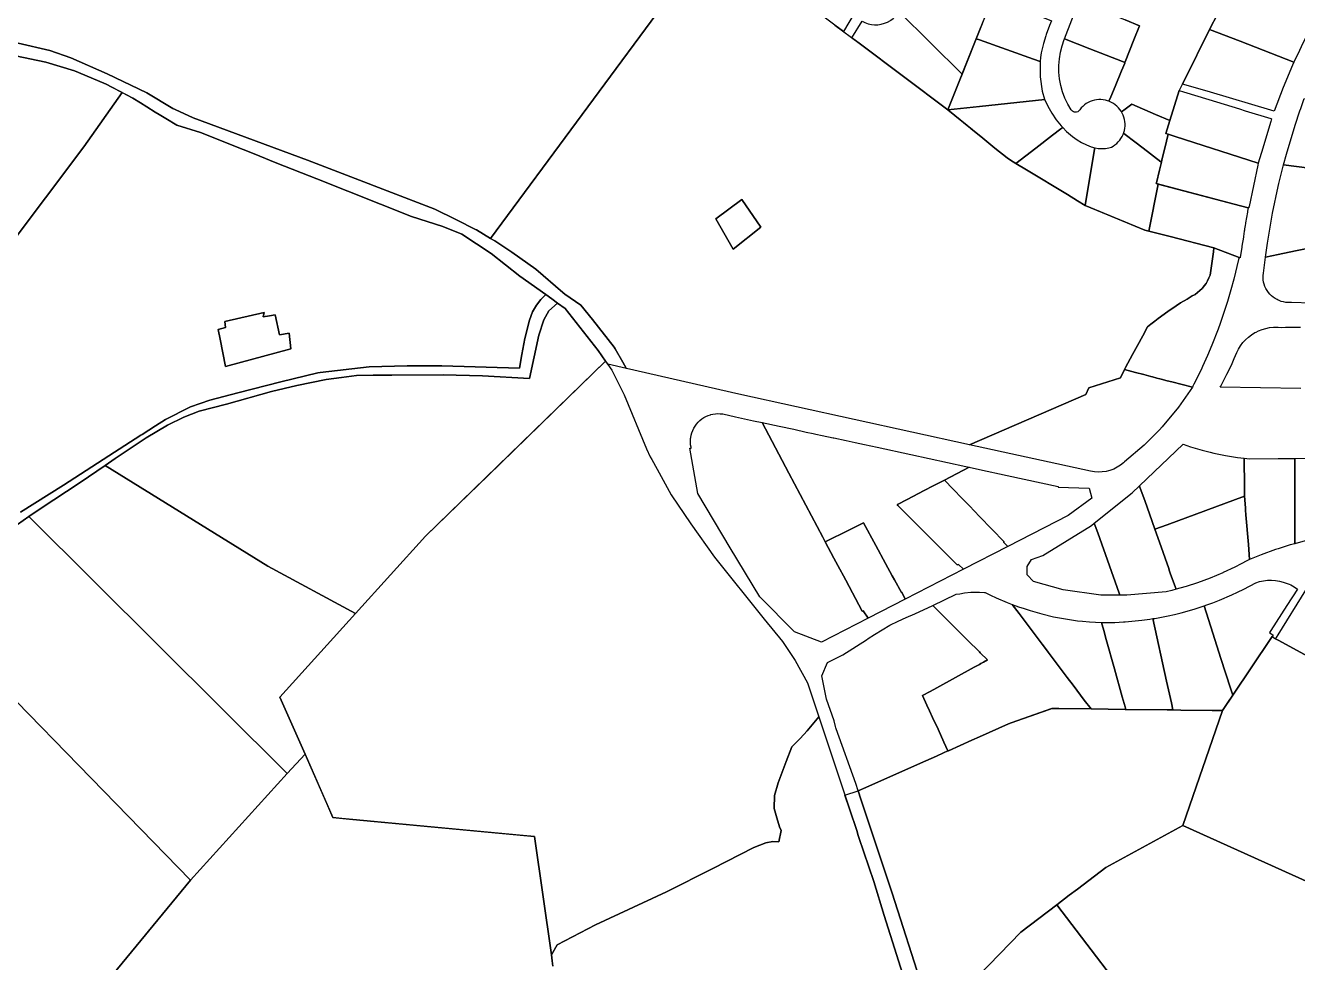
# Model space of a CAD drawing. Header units: metres. Extents: x 3 to 1027712, y 40 to 4430649.
# Drawn here: x 512282 to 512892, y 4411789 to 4412238 of the extents above; entities that cross this region are included whole.
import ezdxf

# ---------------------------------------------------------------- set-up
doc = ezdxf.new("R2010")
doc.units = ezdxf.units.M
doc.header["$MEASUREMENT"] = 0
doc.layers.add('A.ES.SDGC.CP.07003.cadastralparcel — CadastralParcel', color=1, linetype='Continuous')

msp = doc.modelspace()

# ---------------------------------------------------------------- linework, layer by layer
at = {"layer": 'A.ES.SDGC.CP.07003.cadastralparcel — CadastralParcel', "color": 7, "linetype": 'Continuous', "flags": 128}
for points in [[(512687.08, 4412263.93), (512685.54, 4412263.48), (512684.08, 4412262.85), (512682.7, 4412262.03), (512681.44, 4412261.06), (512680.31, 4412259.93), (512679.33, 4412258.67), (512678.79, 4412257.77), (512678.51, 4412257.3), (512678.47, 4412257.2), (512677.87, 4412255.83), (512677.42, 4412254.3), (512677.17, 4412252.72), (512677.11, 4412251.13), (512677.26, 4412249.54), (512677.6, 4412247.98), (512678.13, 4412246.47), (512678.85, 4412245.04), (512679.5, 4412244.08), (512674.43, 4412235.51), (512670.29, 4412238.62), (512616.52, 4412278.97), (512688.19, 4412264.1), (512687.08, 4412263.93)], [(512700.89, 4412245.12), (512701.16, 4412245.56), (512701.81, 4412247.02), (512702.27, 4412248.55), (512702.54, 4412250.12), (512702.61, 4412251.72), (512702.48, 4412253.31), (512702.16, 4412254.87), (512701.64, 4412256.38), (512700.93, 4412257.81), (512700.05, 4412259.15), (512698.54, 4412260.47), (512702.08, 4412266.48), (512742.59, 4412243.36), (512742.42, 4412242.93), (512739.65, 4412235.98), (512738.07, 4412232.03), (512733.39, 4412220.31), (512731.28, 4412215.01), (512700.89, 4412245.12)], [(512862.97, 4412258.51), (512873.49, 4412253.41), (512879.27, 4412250.6), (512900.21, 4412240.43), (512900.09, 4412240.22), (512894.68, 4412229.9), (512893.06, 4412226.48), (512890.41, 4412220.87), (512879.27, 4412225.17), (512864.59, 4412230.82), (512849.97, 4412236.44), (512853.85, 4412244.21), (512857.48, 4412251.47), (512858.71, 4412253.93), (512861.38, 4412259.28), (512862.97, 4412258.51)], [(512774.09, 4412240.6), (512773.17, 4412238.36), (512771.64, 4412234.09), (512771.46, 4412233.51), (512770.31, 4412229.75), (512769.19, 4412225.35), (512768.91, 4412223.05), (512768.77, 4412221.11), (512765.52, 4412222.26), (512739.65, 4412231.47), (512738.07, 4412232.03), (512739.65, 4412235.98), (512746.11, 4412252.16), (512774.09, 4412240.6)], [(512800.42, 4412244.82), (512809.46, 4412241.06), (512816.29, 4412238.21), (512813.64, 4412231.52), (512809.46, 4412220.95), (512809.34, 4412220.65), (512808.13, 4412221.12), (512792.53, 4412227.23), (512780.35, 4412232), (512787.48, 4412250.21), (512800.42, 4412244.82)], [(512731.28, 4412215.01), (512730.19, 4412212.27), (512724.48, 4412197.95), (512681.9, 4412229.9), (512678.49, 4412232.46), (512683.3, 4412240.54), (512684.71, 4412239.81), (512686.21, 4412239.26), (512687.77, 4412238.9), (512689.36, 4412238.73), (512690.95, 4412238.77), (512692.53, 4412239.01), (512694.07, 4412239.44), (512695.54, 4412240.06), (512696.93, 4412240.86), (512697.12, 4412241.01), (512698.2, 4412241.83), (512699.34, 4412242.94), (512700.33, 4412244.19), (512700.89, 4412245.12), (512731.28, 4412215.01)], [(512738.07, 4412232.03), (512739.65, 4412231.47), (512765.52, 4412222.26), (512768.77, 4412221.11), (512768.74, 4412220.74), (512768.66, 4412218.43), (512768.67, 4412217.44), (512768.68, 4412216.12), (512768.79, 4412213.81), (512769.01, 4412211.51), (512769.32, 4412209.21), (512769.73, 4412206.94), (512770.85, 4412203.09), (512770.93, 4412202.88), (512739.65, 4412199.56), (512724.48, 4412197.95), (512738.07, 4412232.03)], [(512792.53, 4412227.23), (512808.13, 4412221.12), (512809.34, 4412220.65), (512809.24, 4412220.39), (512808.34, 4412218.13), (512807.75, 4412216.63), (512804.6, 4412209.06), (512802.56, 4412204.17), (512801.69, 4412202.04), (512800.99, 4412202.3), (512799.96, 4412202.57), (512798.92, 4412202.75), (512797.87, 4412202.84), (512796.81, 4412202.83), (512795.75, 4412202.73), (512794.71, 4412202.54), (512793.69, 4412202.26), (512792.7, 4412201.89), (512791.74, 4412201.43), (512790.83, 4412200.9), (512789.97, 4412200.28), (512789.17, 4412199.59), (512788.43, 4412198.83), (512787.76, 4412198.01), (512787.24, 4412197.39), (512786.7, 4412196.95), (512786.21, 4412196.84), (512785.7, 4412196.81), (512785.21, 4412196.88), (512784.73, 4412197.03), (512784.28, 4412197.27), (512784.02, 4412197.48), (512783.89, 4412197.58), (512783.55, 4412197.95), (512781.95, 4412200.72), (512780.58, 4412203.61), (512779.47, 4412206.61), (512778.62, 4412209.69), (512778.03, 4412212.84), (512777.72, 4412216.02), (512777.68, 4412219.22), (512777.91, 4412222.41), (512778.42, 4412225.57), (512779.2, 4412228.67), (512780.23, 4412231.69), (512780.35, 4412232), (512792.53, 4412227.23)], [(512849.97, 4412236.44), (512864.59, 4412230.82), (512879.27, 4412225.17), (512890.41, 4412220.87), (512889.71, 4412219.37), (512885.16, 4412208.65), (512880.86, 4412197.26), (512879.27, 4412197.74), (512850.38, 4412206.34), (512837.67, 4412210.13), (512836.93, 4412210.35), (512837.87, 4412212.24), (512849.97, 4412236.44)], [(512202.26, 4412038.55), (512164.29, 4412062.33), (512160.8, 4412064.52), (512268.51, 4412225.53), (512277.46, 4412223.87), (512291.93, 4412220.84), (512305.7, 4412216.64), (512319.7, 4412210.81), (512320.87, 4412210.2), (512323.53, 4412208.83), (512328.58, 4412206.23), (512310.25, 4412180.22), (512273.37, 4412131.2), (512239.59, 4412087.18), (512202.26, 4412038.55)], [(512830.01, 4412186.31), (512829.01, 4412186.66), (512830.91, 4412192.8), (512835.36, 4412207.17), (512837.46, 4412206.53), (512849.62, 4412202.83), (512864.23, 4412198.37), (512866.97, 4412197.5), (512879.27, 4412193.78), (512879.64, 4412193.67), (512879.27, 4412192.4), (512878.6, 4412190.19), (512875.46, 4412179.61), (512873.28, 4412172.3), (512833.44, 4412185.13), (512830.01, 4412186.31)], [(512770.93, 4412202.88), (512770.85, 4412203.09), (512772.4, 4412199.64), (512774.25, 4412196.34), (512776.39, 4412193.21), (512778.78, 4412190.27), (512779.57, 4412189.41), (512778.65, 4412188.86), (512774.7, 4412185.82), (512766.62, 4412179.61), (512757.08, 4412172.27), (512754.55, 4412173.81), (512752.82, 4412174.86), (512746.99, 4412179.61), (512740.19, 4412185.15), (512739.65, 4412185.59), (512724.48, 4412197.95), (512739.65, 4412199.56), (512770.93, 4412202.88)], [(512823.98, 4412195.78), (512830.91, 4412192.8), (512829.01, 4412186.66), (512830.01, 4412186.31), (512828.43, 4412179.61), (512827.1, 4412173.96), (512826.84, 4412172.85), (512826.62, 4412173.02), (512818.02, 4412179.61), (512814.18, 4412182.55), (512809.46, 4412186.17), (512808.71, 4412186.71), (512808.84, 4412187.07), (512809.13, 4412188.09), (512809.32, 4412189.13), (512809.42, 4412190.18), (512809.43, 4412191.24), (512809.34, 4412192.3), (512809.17, 4412193.34), (512808.9, 4412194.37), (512808.54, 4412195.36), (512808.1, 4412196.33), (512807.72, 4412196.99), (512809.46, 4412198.33), (512812.59, 4412200.68), (512823.98, 4412195.78)], [(512929.77, 4412184.01), (512923.59, 4412167.29), (512923.28, 4412166.45), (512905.94, 4412168.81), (512897.84, 4412169.91), (512885.46, 4412171.59), (512886.77, 4412176.71), (512890.95, 4412190.64), (512893.28, 4412197.42), (512893.66, 4412198.54), (512895.29, 4412203.32), (512933.32, 4412188.43), (512929.77, 4412184.01)], [(512778.65, 4412188.86), (512779.57, 4412189.41), (512781.42, 4412187.56), (512784.29, 4412185.09), (512786.44, 4412183.5), (512788.59, 4412182.22), (512790.85, 4412181.13), (512790.92, 4412181.11), (512793.19, 4412180.25), (512794.92, 4412179.76), (512794.79, 4412178.97), (512793.53, 4412171.33), (512790.36, 4412152.05), (512786.57, 4412154.36), (512781.77, 4412157.28), (512762.12, 4412169.21), (512757.08, 4412172.27), (512766.62, 4412179.61), (512774.7, 4412185.82), (512778.65, 4412188.86)], [(512824.4, 4412162.55), (512825.22, 4412162.34), (512820.82, 4412139.75), (512818.88, 4412140.25), (512790.36, 4412152.05), (512793.53, 4412171.33), (512794.79, 4412178.97), (512794.92, 4412179.76), (512795.07, 4412179.72), (512796.55, 4412179.46), (512798.28, 4412179.36), (512799.91, 4412179.45), (512800, 4412179.46), (512801.7, 4412179.77), (512802.85, 4412180.09), (512803.7, 4412180.55), (512804.58, 4412181.15), (512805.4, 4412181.81), (512806.16, 4412182.55), (512806.85, 4412183.35), (512807.47, 4412184.21), (512808.01, 4412185.12), (512808.47, 4412186.08), (512808.71, 4412186.71), (512809.46, 4412186.17), (512814.18, 4412182.55), (512818.02, 4412179.61), (512826.62, 4412173.02), (512826.84, 4412172.85), (512825.93, 4412169.02), (512824.5, 4412162.93), (512824.4, 4412162.55)], [(512861.79, 4412152.75), (512824.4, 4412162.55), (512824.5, 4412162.93), (512825.93, 4412169.02), (512826.84, 4412172.85), (512827.1, 4412173.96), (512828.43, 4412179.61), (512830.01, 4412186.31), (512833.44, 4412185.13), (512873.28, 4412172.3), (512873.1, 4412171.46), (512868.85, 4412151.55), (512868.84, 4412151.44), (512868.74, 4412150.95), (512868.43, 4412151), (512861.79, 4412152.75)], [(512905.94, 4412133.58), (512902.41, 4412132.72), (512899.77, 4412132.08), (512891.16, 4412130.27), (512882.85, 4412128.52), (512876.75, 4412127.24), (512877.65, 4412134.05), (512880.12, 4412148.39), (512882.85, 4412161.16), (512883.16, 4412162.61), (512885.46, 4412171.59), (512897.84, 4412169.91), (512905.94, 4412168.81), (512923.28, 4412166.45), (512924.31, 4412160.66), (512927.15, 4412144.02), (512928.1, 4412138.48), (512914.19, 4412135.58), (512913.96, 4412135.52), (512905.94, 4412133.58)], [(512825.22, 4412162.34), (512861.79, 4412152.75), (512868.43, 4412151), (512868.16, 4412149.29), (512868.08, 4412148.9), (512867.24, 4412143.74), (512866.97, 4412142.17), (512866.91, 4412141.77), (512866.76, 4412140.75), (512866.67, 4412140.18), (512866.6, 4412139.79), (512866.2, 4412137.23), (512866.14, 4412136.83), (512865.46, 4412132.51), (512865.4, 4412132.12), (512864.61, 4412127.17), (512864.57, 4412126.86), (512864.13, 4412127.04), (512852.03, 4412131.73), (512831, 4412137.13), (512820.82, 4412139.75), (512825.22, 4412162.34)], [(512613.15, 4412145.63), (512625.74, 4412154.85), (512634.74, 4412141.58), (512621.47, 4412131.02), (512613.15, 4412145.63)], [(512613.15, 4412145.63), (512621.47, 4412131.02), (512634.74, 4412141.58), (512625.74, 4412154.85), (512613.15, 4412145.63)], [(512851.78, 4412129.83), (512852.03, 4412131.73), (512864.13, 4412127.04), (512863.86, 4412126.19), (512861.64, 4412116.77), (512860.16, 4412111.58), (512858.59, 4412106.05), (512855.07, 4412095.47), (512853.99, 4412092.64), (512851.08, 4412085.06), (512848.89, 4412080.05), (512846.62, 4412074.84), (512846.18, 4412073.94), (512844.08, 4412069.67), (512842.43, 4412066.3), (512841.98, 4412065.38), (512841.71, 4412064.83), (512831.86, 4412067.4), (512829.64, 4412067.98), (512826.72, 4412068.74), (512826.15, 4412068.89), (512824.69, 4412069.27), (512822.62, 4412069.82), (512821.73, 4412070.05), (512818.46, 4412070.91), (512814.39, 4412071.97), (512809.16, 4412073.33), (512809.7, 4412074.32), (512813.02, 4412080.49), (512815.41, 4412084.94), (512817.91, 4412089.57), (512820.18, 4412093.79), (512821.79, 4412095.09), (512823.62, 4412096.56), (512825.28, 4412097.89), (512826.34, 4412098.66), (512830.58, 4412101.74), (512832.26, 4412102.84), (512833.92, 4412103.94), (512836.04, 4412105.33), (512839.16, 4412107.17), (512841.67, 4412108.66), (512842.66, 4412109.23), (512842.97, 4412109.41), (512844.2, 4412110.28), (512845.34, 4412111.24), (512846.41, 4412112.29), (512846.52, 4412112.42), (512847.38, 4412113.44), (512848.24, 4412114.66), (512849.01, 4412115.95), (512849.65, 4412117.3), (512850.17, 4412118.7), (512851.78, 4412129.83)], [(512440.4, 4411956.28), (512398.35, 4411979.02), (512320.34, 4412027.33), (512325.21, 4412030.71), (512340.14, 4412040.61), (512350.3, 4412046.62), (512358.07, 4412050.51), (512365.47, 4412053.39), (512378.64, 4412056.78), (512400.17, 4412062.83), (512412.33, 4412065.71), (512426.38, 4412068.59), (512433.66, 4412069.47), (512440.93, 4412070.48), (512448.96, 4412070.59), (512457.86, 4412070.59), (512482.53, 4412070.87), (512501.35, 4412070.37), (512523.93, 4412068.99), (512528.32, 4412089.79), (512530.7, 4412097.19), (512533.21, 4412101.45), (512537.29, 4412105.25), (512540.98, 4412102.6), (512556.85, 4412082.54), (512560.37, 4412077.39), (512474.02, 4411993.37), (512440.4, 4411956.28)], [(512375.49, 4412087.88), (512374.56, 4412092.57), (512378.06, 4412093.46), (512377.77, 4412096.36), (512396.69, 4412100.72), (512396.1, 4412098.68), (512399.2, 4412099.15), (512401.93, 4412099.55), (512403.96, 4412089.96), (512408.62, 4412090.83), (512409.5, 4412083.27), (512378.06, 4412074.83), (512375.49, 4412087.88)], [(512374.56, 4412092.57), (512375.49, 4412087.88), (512378.06, 4412074.83), (512409.5, 4412083.27), (512408.62, 4412090.83), (512403.96, 4412089.96), (512401.93, 4412099.55), (512399.2, 4412099.15), (512396.1, 4412098.68), (512396.69, 4412100.72), (512377.77, 4412096.36), (512378.06, 4412093.46), (512374.56, 4412092.57)], [(512580.04, 4412035.28), (512581.76, 4412031.54), (512582.49, 4412030.21), (512585.03, 4412025.57), (512591.8, 4412013.18), (512601.28, 4411999.37), (512612.55, 4411983.38), (512636.36, 4411953.53), (512645.23, 4411942.81), (512651.3, 4411933.71), (512657.13, 4411922.98), (512658.44, 4411919.15), (512660.87, 4411912.02), (512662.63, 4411906.7), (512656.92, 4411900.06), (512653.72, 4411896.33), (512649.69, 4411892.38), (512646.98, 4411885.24), (512643.15, 4411875.13), (512641.41, 4411869.03), (512641.12, 4411862.77), (512642.45, 4411858.22), (512643.67, 4411854.03), (512644.6, 4411852.28), (512643.45, 4411846.69), (512640.5, 4411846.91), (512637.25, 4411846.28), (512631.39, 4411844.04), (512611.8, 4411833.94), (512589.63, 4411822.78), (512555.57, 4411806.95), (512537.11, 4411797.35), (512534.36, 4411792.5), (512526.31, 4411849.27), (512519, 4411849.96), (512513.91, 4411850.44), (512508.82, 4411850.93), (512439.18, 4411857.54), (512433.96, 4411858.03), (512429.63, 4411858.45), (512426.68, 4411865.11), (512416.24, 4411888.76), (512404.1, 4411916.24), (512440.4, 4411956.28), (512474.02, 4411993.37), (512494.84, 4412013.63), (512503.88, 4412022.42), (512560.37, 4412077.39), (512563.38, 4412072.98), (512569.3, 4412061.16), (512580.04, 4412035.28)], [(512841.71, 4412064.83), (512835.09, 4412055.29), (512827.21, 4412045.79), (512826.01, 4412044.48), (512818.53, 4412037), (512809.12, 4412029.01), (512808.73, 4412028.65), (512807.25, 4412027.47), (512805.66, 4412026.45), (512803.96, 4412025.61), (512802.19, 4412024.94), (512801.53, 4412024.75), (512800.35, 4412024.47), (512798.48, 4412024.2), (512796.59, 4412024.12), (512794.7, 4412024.24), (512792.83, 4412024.57), (512734.86, 4412037.3), (512790.58, 4412061.32), (512792.04, 4412064.5), (512807.18, 4412069.41), (512809.16, 4412073.33), (512814.39, 4412071.97), (512818.46, 4412070.91), (512821.73, 4412070.05), (512822.62, 4412069.82), (512824.69, 4412069.27), (512826.15, 4412068.89), (512826.72, 4412068.74), (512829.64, 4412067.98), (512831.86, 4412067.4), (512841.71, 4412064.83)], [(512601.44, 4412035.64), (512601.33, 4412036.04), (512601.13, 4412037.21), (512601.03, 4412038.38), (512601.04, 4412039.56), (512601.11, 4412040.31), (512601.15, 4412040.74), (512601.37, 4412041.9), (512601.68, 4412043.04), (512602.1, 4412044.14), (512602.62, 4412045.2), (512603.22, 4412046.22), (512603.92, 4412047.17), (512604.69, 4412048.06), (512605.54, 4412048.88), (512606.46, 4412049.62), (512607.44, 4412050.28), (512608.48, 4412050.84), (512609.56, 4412051.31), (512610.68, 4412051.69), (512610.73, 4412051.7), (512611.83, 4412051.96), (512613, 4412052.13), (512614.18, 4412052.2), (512615.36, 4412052.16), (512616.53, 4412052.02), (512622.71, 4412050.69), (512631.34, 4412048.82), (512635.41, 4412047.94), (512641.82, 4412035.8), (512645.06, 4412029.66), (512648.28, 4412023.56), (512664.43, 4411992.98), (512665.67, 4411990.64), (512669.84, 4411982.83), (512672.68, 4411977.51), (512674.36, 4411974.37), (512675.47, 4411972.29), (512683.4, 4411957.45), (512683.85, 4411957.63), (512686.19, 4411954.01), (512663.86, 4411942.51), (512650.86, 4411947.58), (512634.23, 4411964.23), (512620.12, 4411987.83), (512604.59, 4412013.82), (512600.79, 4412035.69), (512601.44, 4412035.64)], [(512728.94, 4411979.58), (512729.49, 4411979.86), (512731.89, 4411977.54), (512704.06, 4411963.21), (512702.34, 4411966.48), (512702.17, 4411966.39), (512698.82, 4411972.54), (512697.82, 4411974.37), (512694.62, 4411980.25), (512689.89, 4411988.94), (512684.01, 4411999.74), (512673.15, 4411994.35), (512669.84, 4411992.71), (512665.67, 4411990.64), (512664.43, 4411992.98), (512648.28, 4412023.56), (512645.06, 4412029.66), (512641.82, 4412035.8), (512635.41, 4412047.94), (512643.56, 4412046.18), (512650.57, 4412044.67), (512656.57, 4412043.37), (512659.81, 4412042.68), (512661.15, 4412042.39), (512664.27, 4412041.71), (512669.53, 4412040.58), (512669.84, 4412040.51), (512675.68, 4412039.25), (512680.05, 4412038.3), (512684.42, 4412037.36), (512690.57, 4412036.03), (512706.66, 4412032.55), (512733.01, 4412026.86), (512734.63, 4412026.51), (512722.77, 4412020.35), (512717.49, 4412017.6), (512713.06, 4412015.3), (512704.88, 4412011.05), (512700.25, 4412008.64), (512700.12, 4412008.57), (512700.52, 4412008.16), (512707.21, 4412001.44), (512713.89, 4411994.72), (512723.43, 4411985.12), (512728.94, 4411979.58)], [(512837.35, 4412037.5), (512840.82, 4412036.29), (512844.14, 4412035.3), (512846.36, 4412034.64), (512850.23, 4412033.67), (512851.96, 4412033.24), (512857.62, 4412032.08), (512863.33, 4412031.17), (512866.57, 4412030.8), (512866.58, 4412028.98), (512866.6, 4412024.82), (512866.61, 4412022.94), (512866.63, 4412020.42), (512866.67, 4412012.55), (512829.53, 4411998.87), (512823.68, 4411996.72), (512821.06, 4412004.13), (512818.98, 4412010.03), (512816.57, 4412016.85), (512816.33, 4412017.56), (512837.35, 4412037.5)], [(512866.57, 4412030.8), (512869.07, 4412030.51), (512882.85, 4412030.65), (512890.75, 4412030.73), (512890.76, 4412025.2), (512890.76, 4412021.89), (512890.77, 4412016.63), (512890.77, 4412014.65), (512890.78, 4412011.63), (512890.79, 4412001.12), (512890.81, 4411991.27), (512890.81, 4411989.76), (512888.66, 4411989.18), (512887.65, 4411988.86), (512882.85, 4411987.35), (512881.6, 4411986.96), (512874.64, 4411984.45), (512869.14, 4411982.19), (512868.56, 4411989.35), (512867.4, 4412003.6), (512867.21, 4412005.87), (512867.12, 4412006.96), (512866.67, 4412012.55), (512866.63, 4412020.42), (512866.61, 4412022.94), (512866.6, 4412024.82), (512866.58, 4412028.98), (512866.57, 4412030.8)], [(512916.93, 4411994.98), (512910.3, 4411994.06), (512905.94, 4411993.26), (512903.43, 4411992.81), (512903.02, 4411992.73), (512895.8, 4411991.11), (512891.86, 4411990.04), (512891.85, 4411990.04), (512890.81, 4411989.76), (512890.81, 4411991.27), (512890.79, 4412001.12), (512890.78, 4412011.63), (512890.77, 4412014.65), (512890.77, 4412016.63), (512890.76, 4412021.89), (512890.76, 4412025.2), (512890.75, 4412030.73), (512905.94, 4412030.88), (512911.42, 4412030.93), (512917.77, 4412031), (512916.93, 4411994.98)], [(512416.24, 4411888.76), (512407.71, 4411879.57), (512283.87, 4412002.79), (512289.28, 4412006.46), (512308.47, 4412019.11), (512320.34, 4412027.33), (512398.35, 4411979.02), (512440.4, 4411956.28), (512404.1, 4411916.24), (512416.24, 4411888.76)], [(512777.4, 4412016.99), (512792.21, 4412016.36), (512793.48, 4412011.6), (512782.07, 4412003.36), (512753.15, 4411988.47), (512751.16, 4411990.54), (512751.42, 4411990.67), (512739.65, 4412002.87), (512734.76, 4412007.93), (512731.28, 4412011.54), (512727.05, 4412015.92), (512722.77, 4412020.35), (512734.63, 4412026.51), (512739.65, 4412025.43), (512752.88, 4412022.57), (512777.28, 4412017.3), (512777.4, 4412016.99)], [(512751.16, 4411990.54), (512753.15, 4411988.47), (512731.89, 4411977.54), (512729.49, 4411979.86), (512728.94, 4411979.58), (512723.43, 4411985.12), (512713.89, 4411994.72), (512707.21, 4412001.44), (512700.52, 4412008.16), (512700.12, 4412008.57), (512700.25, 4412008.64), (512704.88, 4412011.05), (512713.06, 4412015.3), (512717.49, 4412017.6), (512722.77, 4412020.35), (512727.05, 4412015.92), (512731.28, 4412011.54), (512734.76, 4412007.93), (512739.65, 4412002.87), (512751.42, 4411990.67), (512751.16, 4411990.54)], [(512806.9, 4411965.05), (512806.56, 4411966), (512796.32, 4411994.95), (512795.14, 4411998.31), (512794.68, 4411999.64), (512812.86, 4412014.27), (512816.33, 4412017.56), (512816.57, 4412016.85), (512818.98, 4412010.03), (512821.06, 4412004.13), (512823.68, 4411996.72), (512825.88, 4411990.48), (512830.33, 4411977.9), (512830.61, 4411977.1), (512831.28, 4411975.19), (512833.85, 4411967.92), (512831.81, 4411967.35), (512829.18, 4411966.75), (512810.26, 4411965.05), (512806.9, 4411965.05)], [(512867.12, 4412006.96), (512867.21, 4412005.87), (512867.4, 4412003.6), (512868.56, 4411989.35), (512869.14, 4411982.19), (512867.79, 4411981.64), (512865.08, 4411980.2), (512862.08, 4411978.61), (512856.38, 4411975.91), (512856.23, 4411975.84), (512850.27, 4411973.32), (512844.21, 4411971.07), (512838.7, 4411969.29), (512838.05, 4411969.08), (512833.85, 4411967.92), (512831.28, 4411975.19), (512830.61, 4411977.1), (512830.33, 4411977.9), (512825.88, 4411990.48), (512823.68, 4411996.72), (512829.53, 4411998.87), (512866.67, 4412012.55), (512867.12, 4412006.96)], [(512361.37, 4411828.45), (512224.14, 4411969.06), (512224.24, 4411969.1), (512235.16, 4411973.99), (512249.18, 4411981.48), (512264.02, 4411990.28), (512278.37, 4411999.08), (512283.87, 4412002.79), (512407.71, 4411879.57), (512361.37, 4411828.45)], [(512702.17, 4411966.39), (512702.34, 4411966.48), (512704.06, 4411963.21), (512686.19, 4411954.01), (512683.85, 4411957.63), (512683.4, 4411957.45), (512675.47, 4411972.29), (512674.36, 4411974.37), (512672.68, 4411977.51), (512669.84, 4411982.83), (512665.67, 4411990.64), (512669.84, 4411992.71), (512673.15, 4411994.35), (512684.01, 4411999.74), (512689.89, 4411988.94), (512694.62, 4411980.25), (512697.82, 4411974.37), (512698.82, 4411972.54), (512702.17, 4411966.39)], [(512806.9, 4411965.05), (512797.88, 4411965.05), (512779.69, 4411967.65), (512765.48, 4411971.63), (512762.42, 4411974.84), (512762.42, 4411978.81), (512764.56, 4411982.17), (512770.06, 4411984.16), (512793.3, 4411998.53), (512794.68, 4411999.64), (512795.14, 4411998.31), (512796.32, 4411994.95), (512806.56, 4411966), (512806.9, 4411965.05)], [(512016.84, 4411839.23), (511983.94, 4411856.31), (511992.58, 4411863.15), (512013.13, 4411876.35), (512039.96, 4411891.91), (512062.14, 4411903.64), (512081.7, 4411914.72), (512088.56, 4411917.88), (512092.3, 4411919.61), (512107.79, 4411925.8), (512134.79, 4411935.14), (512149.96, 4411938.73), (512160.88, 4411941.99), (512170.5, 4411945.41), (512181.43, 4411949.32), (512193.65, 4411954.2), (512212.98, 4411964.05), (512224.14, 4411969.06), (512361.37, 4411828.45), (512319.66, 4411777.61), (512285.82, 4411725.77), (512271.66, 4411706.93), (512107.51, 4411792.16), (512016.84, 4411839.23)], [(512878.55, 4411972.26), (512879.26, 4411972.28), (512879.62, 4411972.29), (512881.53, 4411972.17), (512883.43, 4411971.87), (512885.3, 4411971.41), (512887.11, 4411970.78), (512888.04, 4411970.36), (512888.87, 4411969.99), (512890.54, 4411969.04), (512892.12, 4411967.95), (512887.06, 4411960.16), (512879.26, 4411948.16), (512878.61, 4411947.16), (512879.26, 4411946.71), (512880.39, 4411945.94), (512879.26, 4411944.25), (512861.07, 4411917.05), (512859.96, 4411920.49), (512855.37, 4411934.79), (512851.49, 4411946.89), (512847.29, 4411959.98), (512848.65, 4411960.43), (512851.43, 4411961.48), (512854.67, 4411962.7), (512860.59, 4411965.23), (512863.27, 4411966.52), (512866.39, 4411968.01), (512872.07, 4411971.04), (512873.91, 4411971.61), (512875.79, 4411972.01), (512877.69, 4411972.23), (512878.55, 4411972.26)], [(512735.91, 4411966.6), (512739.64, 4411966.49), (512741.98, 4411966.42), (512742.34, 4411966.41), (512744.91, 4411965.16), (512747.56, 4411963.88), (512752.91, 4411961.58), (512755.3, 4411960.67), (512758.57, 4411956.33), (512769.67, 4411941.59), (512771.72, 4411938.87), (512772.52, 4411937.81), (512781.73, 4411925.59), (512784.51, 4411921.9), (512789.86, 4411914.8), (512793.1, 4411910.5), (512777.7, 4411910.69), (512774.37, 4411910.72), (512754.76, 4411903.79), (512753.46, 4411903.33), (512739.64, 4411897.15), (512735.97, 4411895.51), (512724.71, 4411890.47), (512724.52, 4411890.39), (512722.56, 4411894.66), (512719.74, 4411900.77), (512717.12, 4411906.47), (512715.72, 4411909.54), (512714.45, 4411912.3), (512712.31, 4411916.96), (512715.98, 4411918.96), (512719.16, 4411920.71), (512737.1, 4411930.5), (512739.64, 4411931.89), (512740.28, 4411932.25), (512741.48, 4411932.89), (512743.52, 4411934.01), (512740.02, 4411937.5), (512739.64, 4411937.87), (512738.28, 4411939.23), (512735.22, 4411942.28), (512726.66, 4411950.79), (512724.65, 4411952.79), (512720.64, 4411956.78), (512717.2, 4411960.2), (512728.47, 4411965.56), (512730.22, 4411965.82), (512732.46, 4411966.15), (512735.53, 4411966.61), (512735.91, 4411966.6)], [(512897.11, 4411966.98), (512903.2, 4411963.76), (512905.94, 4411962.31), (512918.16, 4411955.84), (512926.03, 4411951.68), (512912.38, 4411927.51), (512905.94, 4411930.98), (512904.46, 4411931.78), (512898.93, 4411934.76), (512882.85, 4411943.44), (512881.59, 4411944.12), (512882.03, 4411944.82), (512882.85, 4411946.15), (512896.11, 4411967.51), (512897.11, 4411966.98)], [(512685.43, 4411943.73), (512686.27, 4411944.34), (512689.25, 4411946.17), (512692.92, 4411948.5), (512696.69, 4411950.67), (512700.55, 4411952.66), (512704.51, 4411954.46), (512708.55, 4411956.08), (512717.2, 4411960.2), (512720.64, 4411956.78), (512724.65, 4411952.79), (512726.66, 4411950.79), (512735.22, 4411942.28), (512738.28, 4411939.23), (512739.64, 4411937.87), (512740.02, 4411937.5), (512743.52, 4411934.01), (512741.48, 4411932.89), (512740.28, 4411932.25), (512739.64, 4411931.89), (512737.1, 4411930.5), (512719.16, 4411920.71), (512715.98, 4411918.96), (512712.31, 4411916.96), (512714.45, 4411912.3), (512715.72, 4411909.54), (512717.12, 4411906.47), (512719.74, 4411900.77), (512722.56, 4411894.66), (512724.52, 4411890.39), (512722.29, 4411889.39), (512719.03, 4411887.94), (512713.85, 4411885.62), (512708.46, 4411883.21), (512685.08, 4411872.76), (512681.4, 4411871.25), (512680.28, 4411874.73), (512670.96, 4411900.92), (512670.72, 4411901.41), (512670.57, 4411902.03), (512669.9, 4411904.8), (512669.89, 4411904.81), (512666.25, 4411915.24), (512664.04, 4411926.43), (512666.79, 4411932.85), (512674.13, 4411936.52), (512685.43, 4411943.73)], [(512755.3, 4411960.67), (512758.33, 4411959.52), (512760.99, 4411958.64), (512763.85, 4411957.7), (512769.44, 4411956.11), (512775.09, 4411954.77), (512780.8, 4411953.68), (512786.55, 4411952.84), (512789.08, 4411952.59), (512792.33, 4411952.26), (512798.14, 4411951.92), (512798.44, 4411950.84), (512799.21, 4411948.11), (512800.42, 4411943.76), (512804.33, 4411929.78), (512808.08, 4411916.36), (512809.45, 4411911.46), (512809.77, 4411910.31), (512809.45, 4411910.31), (512793.1, 4411910.5), (512789.86, 4411914.8), (512784.51, 4411921.9), (512781.73, 4411925.59), (512772.52, 4411937.81), (512771.72, 4411938.87), (512769.67, 4411941.59), (512758.57, 4411956.33), (512755.3, 4411960.67)], [(512833.05, 4411955.89), (512836.35, 4411956.67), (512842.54, 4411958.42), (512847.29, 4411959.98), (512851.49, 4411946.89), (512855.37, 4411934.79), (512859.96, 4411920.49), (512861.07, 4411917.05), (512856.21, 4411909.77), (512851.11, 4411909.83), (512836.13, 4411910.01), (512832.35, 4411910.05), (512831.61, 4411913.42), (512829.32, 4411923.85), (512822.73, 4411953.84), (512823.76, 4411953.99), (512830.08, 4411955.19), (512833.05, 4411955.89)], [(512821.32, 4411953.63), (512822.73, 4411953.84), (512829.32, 4411923.85), (512831.61, 4411913.42), (512832.35, 4411910.05), (512829.59, 4411910.08), (512809.77, 4411910.31), (512809.45, 4411911.46), (512808.08, 4411916.36), (512804.33, 4411929.78), (512800.42, 4411943.76), (512799.21, 4411948.11), (512798.44, 4411950.84), (512798.14, 4411951.92), (512799.95, 4411951.95), (512804.31, 4411952.02), (512804.57, 4411952.02), (512808.59, 4411952.26), (512809.45, 4411952.31), (512810.99, 4411952.4), (512817.39, 4411953.06), (512821.32, 4411953.63)], [(512721.38, 4411753.2), (512718.41, 4411761.1), (512759.51, 4411803.48), (512776.63, 4411816.54), (512819.42, 4411760.62), (512784.66, 4411731.06), (512762.06, 4411704.13), (512759.91, 4411705.73), (512751.61, 4411714.36), (512739.98, 4411728.64), (512727.36, 4411744.24), (512721.38, 4411753.2)]]:
    msp.add_lwpolyline(points, close=True, dxfattribs=at)
for points in [[(512593.06, 4412255.36), (512505.23, 4412136.24), (512498.42, 4412140.35), (512498.3, 4412140.43), (512488.5, 4412145.33), (512478.47, 4412150.23), (512417.43, 4412173.86), (512362.58, 4412194.15), (512353.98, 4412198.04), (512352.78, 4412198.58), (512340.41, 4412206.05), (512321.4, 4412215.21), (512303.9, 4412222.91), (512293.86, 4412226.41), (512278.69, 4412229.9)], [(512670.29, 4412238.62), (512681.9, 4412229.9), (512724.48, 4412197.95), (512735.33, 4412189.11), (512735.41, 4412189.05), (512739.65, 4412185.59), (512740.19, 4412185.15), (512746.99, 4412179.61), (512752.82, 4412174.86), (512754.55, 4412173.81), (512757.08, 4412172.27), (512762.12, 4412169.21), (512781.77, 4412157.28), (512786.57, 4412154.36), (512790.36, 4412152.05), (512801.12, 4412147.6), (512818.88, 4412140.25), (512831, 4412137.13), (512852.03, 4412131.73), (512851.78, 4412129.83), (512851.28, 4412126.4), (512850.17, 4412118.7), (512849.65, 4412117.3), (512849.01, 4412115.95), (512848.24, 4412114.66), (512847.38, 4412113.44), (512846.52, 4412112.42), (512846.41, 4412112.29), (512845.34, 4412111.24), (512844.2, 4412110.28), (512842.97, 4412109.41), (512842.66, 4412109.23), (512841.67, 4412108.66), (512839.16, 4412107.17), (512836.04, 4412105.33), (512833.92, 4412103.94), (512832.26, 4412102.84), (512830.58, 4412101.74), (512826.34, 4412098.66), (512825.28, 4412097.89), (512823.62, 4412096.56), (512821.79, 4412095.09), (512820.18, 4412093.79), (512817.91, 4412089.57), (512815.41, 4412084.94), (512813.83, 4412082), (512813.82, 4412081.97), (512813.02, 4412080.49), (512809.7, 4412074.32), (512809.16, 4412073.33), (512807.18, 4412069.41), (512792.04, 4412064.5), (512790.58, 4412061.32), (512734.86, 4412037.3), (512624.22, 4412061.48), (512570.38, 4412073.83), (512570.25, 4412074.08), (512568.6, 4412076.9), (512564.91, 4412083.26), (512564.42, 4412084.11), (512554.15, 4412097.4), (512548.55, 4412104.17), (512540.84, 4412109.58), (512539.91, 4412110.23), (512526.84, 4412121.43), (512515.4, 4412129.59), (512507.17, 4412135.07), (512506.95, 4412135.19), (512505.23, 4412136.24), (512593.06, 4412255.36)], [(512853.85, 4412244.21), (512849.97, 4412236.44), (512837.87, 4412212.24), (512836.93, 4412210.35), (512835.36, 4412207.17), (512830.91, 4412192.8), (512823.98, 4412195.78), (512812.59, 4412200.68), (512809.46, 4412198.33), (512807.72, 4412196.99), (512807.57, 4412197.25), (512806.97, 4412198.11), (512806.29, 4412198.93), (512805.54, 4412199.68), (512804.73, 4412200.36), (512803.86, 4412200.97), (512802.94, 4412201.49), (512801.98, 4412201.94), (512801.69, 4412202.04), (512802.56, 4412204.17), (512804.6, 4412209.06), (512807.75, 4412216.63), (512808.34, 4412218.13), (512809.24, 4412220.39), (512809.34, 4412220.65), (512809.46, 4412220.95), (512813.64, 4412231.52), (512816.29, 4412238.21), (512809.46, 4412241.06)], [(512278.69, 4412229.9), (512293.86, 4412226.41), (512303.9, 4412222.91), (512321.4, 4412215.21), (512340.41, 4412206.05), (512352.78, 4412198.58), (512353.98, 4412198.04), (512362.58, 4412194.15), (512417.43, 4412173.86), (512478.47, 4412150.23), (512488.5, 4412145.33), (512498.3, 4412140.43), (512498.42, 4412140.35), (512505.23, 4412136.24), (512506.95, 4412135.19), (512507.17, 4412135.07), (512515.4, 4412129.59), (512526.84, 4412121.43), (512539.91, 4412110.23), (512540.84, 4412109.58), (512548.55, 4412104.17), (512554.15, 4412097.4), (512564.42, 4412084.11), (512564.91, 4412083.26), (512568.6, 4412076.9), (512570.25, 4412074.08), (512570.25, 4412074.08), (512570.38, 4412073.83), (512561.41, 4412075.86), (512560.05, 4412077.86), (512556.85, 4412082.54), (512540.98, 4412102.6), (512537.29, 4412105.25), (512534.6, 4412107.19), (512531.64, 4412109.32), (512519.27, 4412118.22), (512505.5, 4412128.95), (512491.5, 4412138.28), (512482.39, 4412142.01), (512467.34, 4412146.78), (512421.84, 4412164.83), (512402.69, 4412172.43), (512399.21, 4412173.83), (512392.59, 4412176.48), (512386.51, 4412178.91), (512366.05, 4412187.13), (512354.84, 4412190.62), (512349.51, 4412193.76), (512346.31, 4412195.65), (512344.45, 4412196.81), (512340.37, 4412199.38), (512337.33, 4412201.29), (512333.71, 4412203.58), (512323.53, 4412208.83), (512320.87, 4412210.2), (512319.7, 4412210.81), (512305.7, 4412216.64), (512291.93, 4412220.84), (512277.46, 4412223.87)], [(512273.37, 4412131.2), (512310.25, 4412180.22), (512328.58, 4412206.23), (512333.71, 4412203.58), (512337.33, 4412201.29), (512337.33, 4412201.29), (512340.37, 4412199.38), (512344.45, 4412196.81), (512346.31, 4412195.65), (512349.51, 4412193.76), (512354.84, 4412190.62), (512366.05, 4412187.13), (512386.51, 4412178.91), (512392.59, 4412176.48), (512399.21, 4412173.83), (512402.69, 4412172.43), (512421.84, 4412164.83), (512467.34, 4412146.78), (512482.39, 4412142.01), (512491.5, 4412138.28), (512505.5, 4412128.95), (512519.27, 4412118.22), (512531.64, 4412109.32), (512529.3, 4412107), (512527.24, 4412104.3), (512525.3, 4412101.06), (512523.89, 4412097.05), (512521.57, 4412088.27), (512520.19, 4412080.64), (512519.03, 4412073.93), (512481.78, 4412075.09), (512465.2, 4412075.06), (512446.92, 4412074.59), (512423.43, 4412071.93), (512422.39, 4412071.82), (512404.58, 4412067.43), (512383.98, 4412062.12), (512370.56, 4412058.65), (512361.31, 4412055.41), (512361, 4412055.25), (512349.27, 4412049.4), (512344.52, 4412046.34), (512338.17, 4412042.24), (512337.5, 4412041.81), (512322.13, 4412031.98), (512319.39, 4412030.21), (512300.38, 4412017.88), (512279.78, 4412004.93)], [(512898.67, 4412105.26), (512889.22, 4412105.49), (512888.61, 4412105.51), (512887.52, 4412105.5), (512886.43, 4412105.58), (512885.35, 4412105.77), (512884.29, 4412106.04), (512883.26, 4412106.41), (512882.85, 4412106.6), (512882.27, 4412106.87), (512881.32, 4412107.41), (512880.43, 4412108.04), (512879.59, 4412108.74), (512878.82, 4412109.52), (512878.12, 4412110.36), (512877.5, 4412111.25), (512876.96, 4412112.2), (512876.51, 4412113.2), (512876.14, 4412114.23), (512875.87, 4412115.28), (512875.7, 4412116.36), (512875.62, 4412117.45), (512875.63, 4412118.54), (512875.75, 4412119.63), (512876.75, 4412127.24), (512882.85, 4412128.52), (512891.16, 4412130.27), (512899.77, 4412132.08)], [(512279.78, 4412004.93), (512300.38, 4412017.88), (512319.39, 4412030.21), (512322.13, 4412031.98), (512337.5, 4412041.81), (512338.17, 4412042.24), (512344.52, 4412046.34), (512349.27, 4412049.4), (512361, 4412055.25), (512361.31, 4412055.41), (512370.56, 4412058.65), (512383.98, 4412062.12), (512404.58, 4412067.43), (512422.39, 4412071.82), (512423.43, 4412071.93), (512446.92, 4412074.59), (512465.2, 4412075.06), (512481.78, 4412075.09), (512519.03, 4412073.93), (512520.19, 4412080.64), (512521.57, 4412088.27), (512523.89, 4412097.05), (512525.3, 4412101.06), (512527.24, 4412104.3), (512529.3, 4412107), (512531.64, 4412109.32), (512534.6, 4412107.19), (512537.29, 4412105.25), (512533.21, 4412101.45), (512530.7, 4412097.19), (512528.32, 4412089.79), (512523.93, 4412068.99), (512501.35, 4412070.37), (512482.53, 4412070.87), (512457.86, 4412070.59), (512448.96, 4412070.59), (512440.93, 4412070.48), (512433.66, 4412069.47), (512426.38, 4412068.59), (512412.33, 4412065.71), (512400.17, 4412062.83), (512378.64, 4412056.78), (512365.47, 4412053.39), (512358.07, 4412050.51), (512350.3, 4412046.62), (512340.14, 4412040.61), (512325.21, 4412030.71), (512320.34, 4412027.33), (512308.47, 4412019.11), (512289.28, 4412006.46), (512283.87, 4412002.79), (512278.37, 4411999.08)], [(512893.73, 4412064.27), (512854.98, 4412064.87), (512855.28, 4412065.4), (512855.62, 4412065.99), (512858.27, 4412071.06), (512858.84, 4412072.27), (512860.72, 4412076.24), (512861.72, 4412078.61), (512862.94, 4412081.52), (512863.79, 4412083.19), (512864.79, 4412084.78), (512865.93, 4412086.27), (512867.2, 4412087.65), (512868.58, 4412088.91), (512870.08, 4412090.04), (512871.67, 4412091.04), (512872.21, 4412091.31), (512873.34, 4412091.88), (512875.08, 4412092.57), (512876.88, 4412093.11), (512878.72, 4412093.48), (512880.58, 4412093.68), (512882.46, 4412093.71), (512882.85, 4412093.68), (512884.33, 4412093.57), (512886.35, 4412093.61), (512893.52, 4412093.75)], [(512915.69, 4411819.08), (512837.05, 4411854.59), (512856.21, 4411909.77), (512858.45, 4411913.13), (512861.07, 4411917.05), (512879.26, 4411944.25), (512879.93, 4411945.25), (512881.59, 4411944.12), (512882.24, 4411943.77), (512882.85, 4411943.44), (512898.93, 4411934.76)], [(512712.26, 4411776.73), (512697.78, 4411822.21), (512688.98, 4411848.46), (512682.71, 4411867.17), (512682.39, 4411868.15), (512681.7, 4411870.33), (512681.4, 4411871.25), (512685.08, 4411872.76), (512708.46, 4411883.21), (512713.85, 4411885.62), (512719.03, 4411887.94), (512722.29, 4411889.39), (512724.52, 4411890.39), (512724.71, 4411890.47), (512735.97, 4411895.51), (512739.64, 4411897.15), (512753.46, 4411903.33), (512754.76, 4411903.79), (512773.08, 4411910.27), (512774.37, 4411910.72), (512777.7, 4411910.69), (512793.1, 4411910.5), (512809.45, 4411910.31), (512809.77, 4411910.31), (512829.59, 4411910.08), (512832.35, 4411910.05), (512836.13, 4411910.01), (512851.11, 4411909.83), (512856.21, 4411909.77), (512837.05, 4411854.59), (512837.05, 4411854.59), (512800.19, 4411834.52), (512786.56, 4411824.12), (512782.62, 4411821.11), (512776.63, 4411816.54), (512759.51, 4411803.48), (512718.41, 4411761.1)], [(512535.12, 4411787.1), (512534.76, 4411789.68), (512534.36, 4411792.5), (512537.11, 4411797.35), (512555.57, 4411806.95), (512589.63, 4411822.78), (512611.8, 4411833.94), (512631.39, 4411844.04), (512637.25, 4411846.28), (512640.5, 4411846.91), (512643.45, 4411846.69), (512644.6, 4411852.28), (512644.6, 4411852.28), (512643.67, 4411854.03), (512642.45, 4411858.22), (512641.12, 4411862.77), (512641.41, 4411869.03), (512643.15, 4411875.13), (512646.98, 4411885.24), (512649.69, 4411892.38), (512653.72, 4411896.33), (512656.92, 4411900.06), (512662.63, 4411906.7), (512677.22, 4411862.66), (512680.9, 4411851.68), (512681.36, 4411850.25), (512681.84, 4411848.83), (512688.89, 4411827.68), (512693.98, 4411811.45), (512704.79, 4411776.97)], [(512319.66, 4411777.61), (512361.37, 4411828.45), (512407.71, 4411879.57), (512416.24, 4411888.76), (512429.63, 4411858.45), (512439.18, 4411857.54), (512439.18, 4411857.54), (512526.31, 4411849.27), (512534.36, 4411792.5), (512534.76, 4411789.68), (512535.12, 4411787.1)], [(512704.79, 4411776.97), (512693.98, 4411811.45), (512688.89, 4411827.68), (512681.84, 4411848.83), (512681.36, 4411850.25), (512680.9, 4411851.68), (512677.22, 4411862.66), (512675.09, 4411869.1), (512681.4, 4411871.25), (512681.4, 4411871.25), (512681.7, 4411870.33), (512682.39, 4411868.15), (512688.98, 4411848.46), (512697.78, 4411822.21), (512712.26, 4411776.73)], [(512819.42, 4411760.62), (512776.63, 4411816.54), (512782.62, 4411821.11), (512786.56, 4411824.12), (512800.19, 4411834.52), (512837.05, 4411854.59), (512915.69, 4411819.08), (513019.96, 4411771.98)]]:
    msp.add_lwpolyline(points, dxfattribs=at)

doc.saveas('drawing.dxf')
